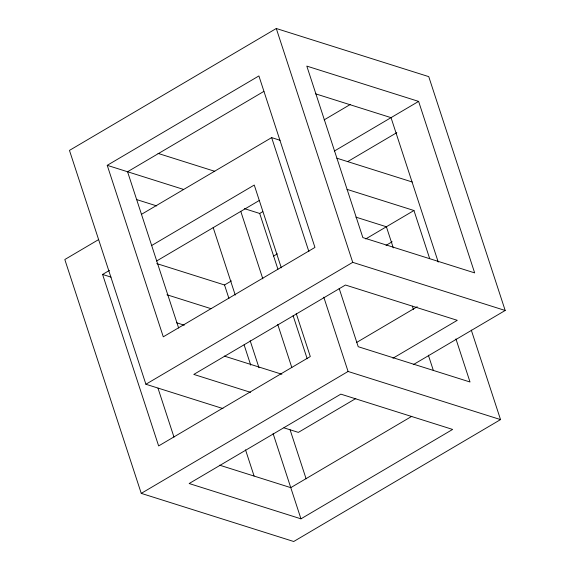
<?xml version="1.0" encoding="UTF-8"?>
<svg xmlns="http://www.w3.org/2000/svg" width="570" height="570" viewBox="0 0 570 570"><rect width="100%" height="100%" fill="white"/><g stroke="black" fill="none" stroke-linecap="round" stroke-linejoin="round"><path stroke-width="0.85" d="M413.264 364.658L505.184 310.479L428.747 76.629L276.286 28.5L69.462 150.402L145.899 384.251L222.977 408.583M107.231 165.328L258.901 75.931L314.954 247.423L163.284 336.82L107.231 165.328L183.462 189.397M263.91 91.378L127.559 171.748L178.638 328.028M98.525 239.649L64.816 259.521L141.253 493.371L293.714 541.5L500.538 419.598L471.29 330.108M141.417 214.37L271.641 137.612L280.112 140.291M324.159 119.878L350.201 104.524M296.222 313.457L310.308 356.542L158.638 445.932L102.586 274.448L109.476 270.38M151.613 245.549L254.256 185.051L281.316 267.836M334.348 151.057L418.615 101.396L474.66 272.887L362.855 237.59L306.81 66.099L418.615 101.396M156.615 260.996L259.264 200.498M244.445 208.648L259.692 213.458L262.756 211.655M347.786 161.538L396.813 132.646M156.764 263.589L224.53 284.979L231.42 280.917M273.55 256.08L277.383 253.828M365.705 238.951L413.963 210.508L429.702 258.659M145.899 384.251L352.723 262.35L505.184 310.479M386.032 245.371L392.16 241.758M356.699 342.413L417.212 306.745M141.253 493.371L348.078 371.469L500.538 419.598M392.93 358.245L457.275 320.319L345.47 285.021L193.8 374.419L250.551 392.331M355.808 398.523L298.359 432.388L283.96 427.842M411.804 416.314L290.771 487.649L219.621 465.184M300.96 518.828L452.63 429.431L340.824 394.141L189.155 483.531L300.96 518.828L273.101 433.585M315.652 93.85L391.034 117.648L438.252 262.107M336.863 158.203L412.245 182.001M347.052 189.383L413.963 210.508M158.025 153.401L214.776 171.314M355.894 217.134L386.389 226.76L393.293 247.886M136.401 199.5L156.736 205.912M102.586 274.448L111.057 277.12M166.96 294.768L211 308.669M176.65 322.784L184.274 325.192M224.267 356.072L281.865 374.255M455.936 338.915L470.015 382L358.209 346.703L339.157 288.413M412.345 306.176L413.45 309.553M428.362 355.167L433.328 370.379M276.286 28.5L352.723 262.35M271.641 137.612L308.89 251.584M323.796 297.177L348.078 371.469M259.692 213.458L277.918 269.218M293.101 315.68L307.187 358.765M240.747 211.263L262.834 278.851M277.747 324.465L291.826 367.55M290.116 429.866L306.126 478.857M213.166 227.523L235.26 295.103M250.166 340.718L259.001 367.757M224.53 284.979L228.933 298.459M244.11 344.879L250.736 365.156M245.52 449.837L254.085 476.021M157.983 388.149L173.993 437.147"/></g></svg>
